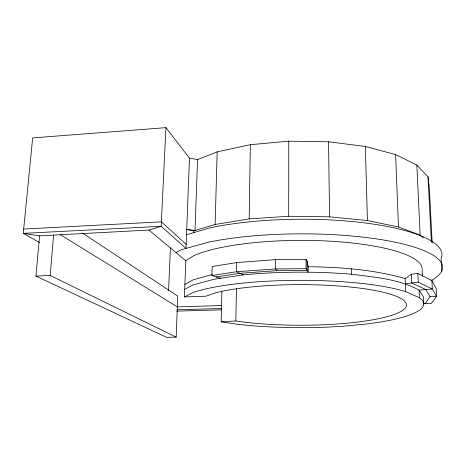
<?xml version="1.0" encoding="UTF-8"?>
<svg xmlns="http://www.w3.org/2000/svg" width="465" height="465" viewBox="0 0 465 465"><rect width="100%" height="100%" fill="white"/><g stroke="black" fill="none" stroke-linecap="round" stroke-linejoin="round"><path stroke-width="0.7" d="M288.771 141.162L250.344 144.691L217.172 151.857L197.538 159.582L195.009 230.477L186.732 229.414L193.847 230.867L215.121 224.467L249.176 218.939L288.689 216.26L288.771 141.162L328.523 141.779L365.362 146.463L395.622 154.583L416.849 165.092L428.021 176.834L429.375 188.72L432.165 242.806M275.658 259.604L275.6 268.921L276.931 270.653L307.144 270.45L307.092 261.191L306.046 259.371L275.658 259.604L236.586 262.58L212.168 266.515L211.906 275.501L220.509 278.268M249.176 218.939L250.344 144.691M236.586 262.58L236.4 271.752L243.276 274.873C279.285 271.444 315.526 271.304 351.575 274.187C374.43 277.314 398.482 278.779 419.087 290.166L432.316 289.009L436.554 296.42L431.212 303.471L423.214 303.296M221.892 291.677L221.137 321.821L235.807 320.995L236.453 288.742M215.121 224.467L217.172 151.857M193.777 232.855L193.847 230.867M39.577 242.556L23.25 233.372L32.678 137.896L165.929 127.654L189.488 158.181L185.994 248.415L161.163 226.321L148.934 230.065L39.577 235.836L35.945 276.076L166.557 337.346L176.177 337.137L177.775 296.147L82.491 233.046M235.807 320.995A105.898 20.315 0 0 0 384.915 317.246A105.898 20.315 0 0 0 363.868 288.672A105.898 20.315 0 0 0 215.126 292.921L205.861 296.228L184.407 296.926L185.802 260.743L148.934 230.065M168.545 290.637L170.452 247.816M165.929 127.654L161.163 226.321L23.25 233.372L39.577 235.836M176.177 337.137L50.185 275.437L53.62 235.058M425.26 303.343L430.084 296.618L436.554 296.42L436.129 288.323L431.892 280.558L417.843 273.397L411.374 274.24L405.114 278.57C373.668 269.531 340.752 267.183 308.173 266.718L307.092 261.191M185.802 260.743L194.021 255.558A121.458 28.766 -0.1 0 1 330.853 241.23A121.458 28.766 -0.1 0 1 422.121 269.032L422.464 276.204M184.89 284.406L193.155 279.825L212.18 274.53M184.698 289.381L192.969 284.929L214.069 279.233L243.276 274.873M175.997 252.536L181.35 249.699L208.657 242.149A141.668 33.695 -0.1 0 1 384.95 240.254A141.668 33.695 -0.1 0 1 430.997 280.674M184.407 296.926L192.696 292.671A122.998 23.669 0 0 1 405.654 291.636L419.436 297.769L419.087 290.166L423.441 296.821L423.789 304.139M186.523 234.744L209.087 228.077A141.017 35.788 -0.2 0 1 366.804 223.2A141.017 35.788 -0.2 0 1 441.07 258.604L441.75 271.037M211.906 275.501L236.4 271.752L275.6 268.921L306.092 268.718L308.208 272.205L308.173 266.718M216.242 276.896L239.818 273.304L276.931 270.653M405.329 283.76L418.244 282.162L432.316 289.009L431.892 280.558M23.663 229.042L161.39 221.846L186.151 244.34M35.945 276.076L50.185 275.437M221.346 305.551L177.339 306.888L60.154 234.61M177.229 309.783L221.27 308.498M176.671 311.126L221.45 309.841M288.689 216.26L329.575 216.83L367.443 220.573L398.476 226.978L420.168 235.226L423.4 237.842M221.137 321.821L236.301 324.122A122.998 23.669 0 0 0 342.746 326.244L367.879 323.838A122.998 23.669 0 0 0 419.436 297.769M189.488 158.181L197.538 159.582M430.084 296.618L425.777 289.579L411.752 282.964L411.374 274.24M428.021 176.834L431.375 242.23M416.849 165.092L420.168 235.226M417.843 273.397L418.244 282.162M405.114 278.57L405.654 291.636M395.622 154.583L398.476 226.978M365.362 146.463L367.443 220.573M351.453 268.747L351.575 274.187M328.523 141.779L329.575 216.83M306.046 259.371L306.092 268.718"/></g></svg>
